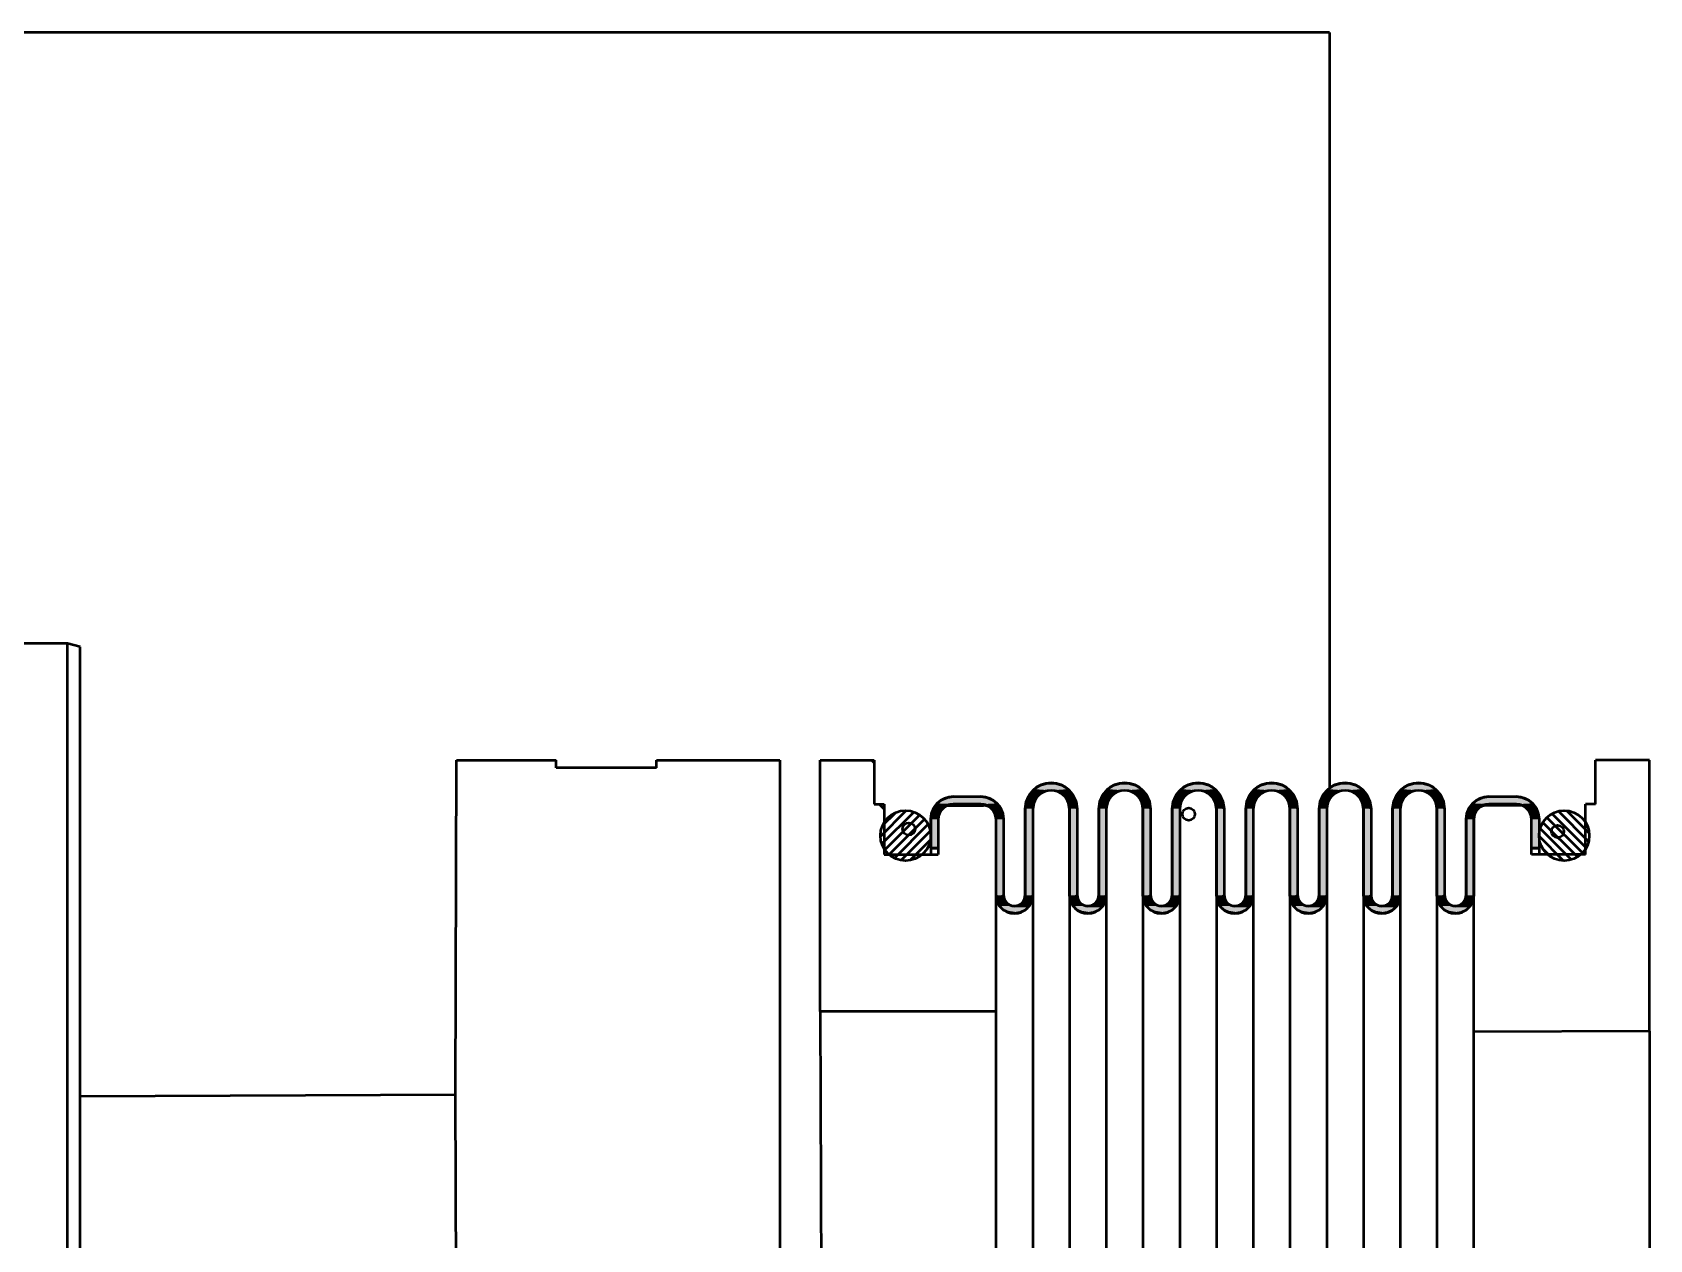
# Model space of a CAD drawing. Header units: millimetres. Extents: x 98 to 4367, y -12 to 2058.
# Drawn here: x 373.4 to 405.57, y 997.84 to 1021.85 of the extents above; entities that cross this region are included whole.
import ezdxf

# ---------------------------------------------------------------- set-up
doc = ezdxf.new("R2010")
doc.units = ezdxf.units.MM
doc.linetypes.add('AUSGEZOGEN', pattern=[0])
doc.layers.get('0').update_dxf_attribs({"lineweight": 50})
doc.layers.add('L5STAR', color=7, linetype='AUSGEZOGEN', lineweight=50)

# ---------------------------------------------------------------- blocks, each defined once
blk = doc.blocks.new('U218')
at = {"linetype": 'Continuous', "extrusion": (0, 0, -1)}
for points in [[(-116.87, 246.21), (-117.76, 246.04), (-116.48, 245.76)], [(-117.36, 246.52), (-119.57, 246.21), (-116.87, 246.21)], [(-116.87, 246.21), (-118.22, 246.11), (-117.76, 246.04)], [(-119.57, 246.21), (-118.22, 246.11), (-116.87, 246.21)], [(-117.92, 246.69), (-119.07, 246.52), (-117.36, 246.52)], [(-119.07, 246.52), (-119.57, 246.21), (-117.36, 246.52)], [(-119.07, 246.52), (-117.92, 246.69), (-118.51, 246.69)], [(-119.57, 246.21), (-118.67, 246.04), (-118.22, 246.11)], [(-119.57, 246.21), (-119.95, 245.76), (-118.67, 246.04)], [(-118.67, 246.04), (-119.95, 245.76), (-119.08, 245.83)], [(-119.08, 245.83), (-119.95, 245.76), (-119.4, 245.51)], [(-119.95, 245.76), (-120.19, 245.23), (-119.4, 245.51)], [(-119.4, 245.51), (-120.19, 245.23), (-119.61, 245.1)], [(-120.19, 245.23), (-120.28, 244.65), (-119.61, 245.1)], [(-119.61, 245.1), (-120.28, 244.65), (-119.68, 244.65)], [(-119.68, 244.65), (-120.28, 237.77), (-119.68, 237.77)], [(-120.28, 244.65), (-120.28, 237.77), (-119.68, 244.65)], [(-120.28, 237.77), (-119.75, 237.32), (-119.68, 237.77)]]:
    blk.add_solid(points, dxfattribs=at)
blk = doc.blocks.new('U219')
at = {"linetype": 'Continuous', "extrusion": (0, 0, -1)}
for points in [[(-122.71, 246.21), (-123.61, 246.04), (-122.33, 245.76)], [(-123.21, 246.52), (-125.41, 246.21), (-122.71, 246.21)], [(-122.71, 246.21), (-124.06, 246.11), (-123.61, 246.04)], [(-125.41, 246.21), (-124.06, 246.11), (-122.71, 246.21)], [(-123.77, 246.69), (-124.92, 246.52), (-123.21, 246.52)], [(-124.92, 246.52), (-125.41, 246.21), (-123.21, 246.52)], [(-124.92, 246.52), (-123.77, 246.69), (-124.36, 246.69)], [(-125.41, 246.21), (-124.51, 246.04), (-124.06, 246.11)], [(-125.41, 246.21), (-125.8, 245.76), (-124.51, 246.04)], [(-124.51, 246.04), (-125.8, 245.76), (-124.92, 245.83)], [(-124.92, 245.83), (-125.8, 245.76), (-125.24, 245.51)], [(-125.8, 245.76), (-126.04, 245.23), (-125.24, 245.51)], [(-125.24, 245.51), (-126.04, 245.23), (-125.45, 245.1)], [(-126.04, 245.23), (-126.12, 244.65), (-125.45, 245.1)], [(-125.45, 245.1), (-126.12, 244.65), (-125.52, 244.65)], [(-125.52, 244.65), (-126.12, 237.77), (-125.52, 237.77)], [(-126.12, 244.65), (-126.12, 237.77), (-125.52, 244.65)], [(-126.12, 237.77), (-125.6, 237.32), (-125.52, 237.77)]]:
    blk.add_solid(points, dxfattribs=at)
blk = doc.blocks.new('*U721')
at = {"color": 2, "linetype": 'Continuous', "extrusion": (0, 0, -1)}
for points in [[(-128.56, 246.21), (-129.46, 246.04), (-128.17, 245.76)], [(-129.05, 246.52), (-131.26, 246.21), (-128.56, 246.21)], [(-128.56, 246.21), (-129.91, 246.11), (-129.46, 246.04)], [(-131.26, 246.21), (-129.91, 246.11), (-128.56, 246.21)], [(-129.61, 246.69), (-130.76, 246.52), (-129.05, 246.52)], [(-130.76, 246.52), (-131.26, 246.21), (-129.05, 246.52)], [(-130.76, 246.52), (-129.61, 246.69), (-130.2, 246.69)], [(-131.26, 246.21), (-130.36, 246.04), (-129.91, 246.11)], [(-131.26, 246.21), (-131.64, 245.76), (-130.36, 246.04)], [(-130.36, 246.04), (-131.64, 245.76), (-130.77, 245.83)], [(-130.77, 245.83), (-131.64, 245.76), (-131.09, 245.51)], [(-131.64, 245.76), (-131.89, 245.23), (-131.09, 245.51)], [(-131.09, 245.51), (-131.89, 245.23), (-131.3, 245.1)], [(-131.89, 245.23), (-131.97, 244.65), (-131.3, 245.1)], [(-131.3, 245.1), (-131.97, 244.65), (-131.37, 244.65)], [(-131.37, 244.65), (-131.97, 237.77), (-131.37, 237.77)], [(-131.97, 244.65), (-131.97, 237.77), (-131.37, 244.65)], [(-131.97, 237.77), (-131.44, 237.32), (-131.37, 237.77)]]:
    blk.add_solid(points, dxfattribs=at)
blk = doc.blocks.new('*U722')
at = {"color": 2, "linetype": 'Continuous', "extrusion": (0, 0, -1)}
for points in [[(-134.4, 246.21), (-135.3, 246.04), (-134.02, 245.76)], [(-134.9, 246.52), (-137.1, 246.21), (-134.4, 246.21)], [(-134.4, 246.21), (-135.75, 246.11), (-135.3, 246.04)], [(-137.1, 246.21), (-135.75, 246.11), (-134.4, 246.21)], [(-135.46, 246.69), (-136.61, 246.52), (-134.9, 246.52)], [(-136.61, 246.52), (-137.1, 246.21), (-134.9, 246.52)], [(-136.61, 246.52), (-135.46, 246.69), (-136.05, 246.69)], [(-137.1, 246.21), (-136.21, 246.04), (-135.75, 246.11)], [(-137.1, 246.21), (-137.49, 245.76), (-136.21, 246.04)], [(-136.21, 246.04), (-137.49, 245.76), (-136.61, 245.83)], [(-136.61, 245.83), (-137.49, 245.76), (-136.94, 245.51)], [(-137.49, 245.76), (-137.73, 245.23), (-136.94, 245.51)], [(-136.94, 245.51), (-137.73, 245.23), (-137.14, 245.1)], [(-137.73, 245.23), (-137.82, 244.65), (-137.14, 245.1)], [(-137.14, 245.1), (-137.82, 244.65), (-137.22, 244.65)], [(-137.22, 244.65), (-137.82, 237.77), (-137.22, 237.77)], [(-137.82, 244.65), (-137.82, 237.77), (-137.22, 244.65)], [(-137.82, 237.77), (-137.29, 237.32), (-137.22, 237.77)]]:
    blk.add_solid(points, dxfattribs=at)
blk = doc.blocks.new('U222')
at = {"linetype": 'Continuous', "extrusion": (0, 0, -1)}
for points in [[(-140.25, 246.21), (-141.15, 246.04), (-139.87, 245.76)], [(-140.74, 246.52), (-142.95, 246.21), (-140.25, 246.21)], [(-140.25, 246.21), (-141.6, 246.11), (-141.15, 246.04)], [(-142.95, 246.21), (-141.6, 246.11), (-140.25, 246.21)], [(-141.31, 246.69), (-142.46, 246.52), (-140.74, 246.52)], [(-142.46, 246.52), (-142.95, 246.21), (-140.74, 246.52)], [(-142.46, 246.52), (-141.31, 246.69), (-141.89, 246.69)], [(-142.95, 246.21), (-142.05, 246.04), (-141.6, 246.11)], [(-142.95, 246.21), (-143.33, 245.76), (-142.05, 246.04)], [(-142.05, 246.04), (-143.33, 245.76), (-142.46, 245.83)], [(-142.46, 245.83), (-143.33, 245.76), (-142.78, 245.51)], [(-143.33, 245.76), (-143.58, 245.23), (-142.78, 245.51)], [(-142.78, 245.51), (-143.58, 245.23), (-142.99, 245.1)], [(-143.58, 245.23), (-143.66, 244.65), (-142.99, 245.1)], [(-142.99, 245.1), (-143.66, 244.65), (-143.06, 244.65)], [(-143.06, 244.65), (-143.66, 237.77), (-143.06, 237.77)], [(-143.66, 244.65), (-143.66, 237.77), (-143.06, 244.65)]]:
    blk.add_solid(points, dxfattribs=at)
at = {"color": 2, "linetype": 'Continuous', "extrusion": (0, 0, -1)}
blk.add_solid([(-143.66, 237.77), (-143.13, 237.32), (-143.06, 237.77)], dxfattribs=at)
blk = doc.blocks.new('*U723')
at = {"color": 2, "linetype": 'Continuous', "extrusion": (0, 0, -1)}
for points in [[(-146.1, 246.21), (-147, 246.04), (-145.71, 245.76)], [(-146.59, 246.52), (-148.8, 246.21), (-146.1, 246.21)], [(-146.1, 246.21), (-147.45, 246.11), (-147, 246.04)], [(-148.8, 246.21), (-147.45, 246.11), (-146.1, 246.21)], [(-147.15, 246.69), (-148.3, 246.52), (-146.59, 246.52)], [(-148.3, 246.52), (-148.8, 246.21), (-146.59, 246.52)], [(-148.3, 246.52), (-147.15, 246.69), (-147.74, 246.69)], [(-148.8, 246.21), (-147.9, 246.04), (-147.45, 246.11)], [(-148.8, 246.21), (-149.18, 245.76), (-147.9, 246.04)], [(-147.9, 246.04), (-149.18, 245.76), (-148.31, 245.83)], [(-148.31, 245.83), (-149.18, 245.76), (-148.63, 245.51)], [(-149.18, 245.76), (-149.42, 245.23), (-148.63, 245.51)], [(-148.63, 245.51), (-149.42, 245.23), (-148.84, 245.1)], [(-149.42, 245.23), (-149.51, 244.65), (-148.84, 245.1)], [(-148.84, 245.1), (-149.51, 244.65), (-148.91, 244.65)], [(-148.91, 244.65), (-149.51, 237.77), (-148.91, 237.77)], [(-149.51, 244.65), (-149.51, 237.77), (-148.91, 244.65)], [(-149.51, 237.77), (-148.98, 237.32), (-148.91, 237.77)]]:
    blk.add_solid(points, dxfattribs=at)
blk = doc.blocks.new('U224')
at = {"linetype": 'Continuous', "extrusion": (0, 0, -1)}
for points in [[(-116.48, 245.76), (-117.03, 245.51), (-116.24, 245.23)], [(-117.76, 246.04), (-117.36, 245.83), (-116.48, 245.76)], [(-117.36, 245.83), (-117.03, 245.51), (-116.48, 245.76)], [(-116.24, 245.23), (-116.83, 245.1), (-116.15, 244.65)], [(-116.83, 245.1), (-116.75, 244.65), (-116.15, 244.65)], [(-116.15, 244.65), (-116.75, 237.77), (-116.15, 237.77)], [(-116.75, 244.65), (-116.75, 237.77), (-116.15, 244.65)], [(-117.03, 245.51), (-116.83, 245.1), (-116.24, 245.23)], [(-115.72, 237.03), (-116.48, 236.91), (-115.44, 236.92)], [(-115.95, 237.22), (-116.48, 236.91), (-115.72, 237.03)], [(-116.1, 237.48), (-116.68, 237.32), (-115.95, 237.22)], [(-116.68, 237.32), (-116.48, 236.91), (-115.95, 237.22)], [(-116.15, 237.77), (-116.68, 237.32), (-116.1, 237.48)], [(-116.75, 237.77), (-116.68, 237.32), (-116.15, 237.77)]]:
    blk.add_solid(points, dxfattribs=at)
blk = doc.blocks.new('U225')
at = {"linetype": 'Continuous', "extrusion": (0, 0, -1)}
for points in [[(-122.33, 245.76), (-122.88, 245.51), (-122.08, 245.23)], [(-123.61, 246.04), (-123.2, 245.83), (-122.33, 245.76)], [(-123.2, 245.83), (-122.88, 245.51), (-122.33, 245.76)], [(-122.08, 245.23), (-122.67, 245.1), (-122, 244.65)], [(-122.67, 245.1), (-122.6, 244.65), (-122, 244.65)], [(-122, 244.65), (-122.6, 237.77), (-122, 237.77)], [(-122.6, 244.65), (-122.6, 237.77), (-122, 244.65)], [(-122.88, 245.51), (-122.67, 245.1), (-122.08, 245.23)], [(-121.57, 237.03), (-122.32, 236.91), (-121.29, 236.92)], [(-121.8, 237.22), (-122.32, 236.91), (-121.57, 237.03)], [(-121.95, 237.48), (-122.53, 237.32), (-121.8, 237.22)], [(-122.53, 237.32), (-122.32, 236.91), (-121.8, 237.22)], [(-122, 237.77), (-122.53, 237.32), (-121.95, 237.48)], [(-122.6, 237.77), (-122.53, 237.32), (-122, 237.77)]]:
    blk.add_solid(points, dxfattribs=at)
blk = doc.blocks.new('*U724')
at = {"color": 2, "linetype": 'Continuous', "extrusion": (0, 0, -1)}
for points in [[(-128.17, 245.76), (-128.73, 245.51), (-127.93, 245.23)], [(-129.46, 246.04), (-129.05, 245.83), (-128.17, 245.76)], [(-129.05, 245.83), (-128.73, 245.51), (-128.17, 245.76)], [(-127.93, 245.23), (-128.52, 245.1), (-127.85, 244.65)], [(-128.52, 245.1), (-128.45, 244.65), (-127.85, 244.65)], [(-127.85, 244.65), (-128.45, 237.77), (-127.85, 237.77)], [(-128.45, 244.65), (-128.45, 237.77), (-127.85, 244.65)], [(-128.73, 245.51), (-128.52, 245.1), (-127.93, 245.23)], [(-127.42, 237.03), (-128.17, 236.91), (-127.13, 236.92)], [(-127.65, 237.22), (-128.17, 236.91), (-127.42, 237.03)], [(-127.79, 237.48), (-128.38, 237.32), (-127.65, 237.22)], [(-128.38, 237.32), (-128.17, 236.91), (-127.65, 237.22)], [(-127.85, 237.77), (-128.38, 237.32), (-127.79, 237.48)], [(-128.45, 237.77), (-128.38, 237.32), (-127.85, 237.77)]]:
    blk.add_solid(points, dxfattribs=at)
blk = doc.blocks.new('*U725')
at = {"color": 2, "linetype": 'Continuous', "extrusion": (0, 0, -1)}
for points in [[(-134.02, 245.76), (-134.57, 245.51), (-133.78, 245.23)], [(-135.3, 246.04), (-134.9, 245.83), (-134.02, 245.76)], [(-134.9, 245.83), (-134.57, 245.51), (-134.02, 245.76)], [(-133.78, 245.23), (-134.36, 245.1), (-133.69, 244.65)], [(-134.36, 245.1), (-134.29, 244.65), (-133.69, 244.65)], [(-133.69, 244.65), (-134.29, 237.77), (-133.69, 237.77)], [(-134.29, 244.65), (-134.29, 237.77), (-133.69, 244.65)], [(-134.57, 245.51), (-134.36, 245.1), (-133.78, 245.23)], [(-133.26, 237.03), (-134.01, 236.91), (-132.98, 236.92)], [(-133.49, 237.22), (-134.01, 236.91), (-133.26, 237.03)], [(-133.64, 237.48), (-134.22, 237.32), (-133.49, 237.22)], [(-134.22, 237.32), (-134.01, 236.91), (-133.49, 237.22)], [(-133.69, 237.77), (-134.22, 237.32), (-133.64, 237.48)], [(-134.29, 237.77), (-134.22, 237.32), (-133.69, 237.77)]]:
    blk.add_solid(points, dxfattribs=at)
blk = doc.blocks.new('*U726')
at = {"color": 2, "linetype": 'Continuous', "extrusion": (0, 0, -1)}
for points in [[(-139.87, 245.76), (-140.42, 245.51), (-139.62, 245.23)], [(-141.15, 246.04), (-140.74, 245.83), (-139.87, 245.76)], [(-140.74, 245.83), (-140.42, 245.51), (-139.87, 245.76)], [(-139.62, 245.23), (-140.21, 245.1), (-139.54, 244.65)], [(-140.21, 245.1), (-140.14, 244.65), (-139.54, 244.65)], [(-139.54, 244.65), (-140.14, 237.77), (-139.54, 237.77)], [(-140.14, 244.65), (-140.14, 237.77), (-139.54, 244.65)], [(-140.42, 245.51), (-140.21, 245.1), (-139.62, 245.23)], [(-139.11, 237.03), (-139.86, 236.91), (-138.83, 236.92)], [(-139.34, 237.22), (-139.86, 236.91), (-139.11, 237.03)], [(-139.49, 237.48), (-140.07, 237.32), (-139.34, 237.22)], [(-140.07, 237.32), (-139.86, 236.91), (-139.34, 237.22)], [(-139.54, 237.77), (-140.07, 237.32), (-139.49, 237.48)], [(-140.14, 237.77), (-140.07, 237.32), (-139.54, 237.77)]]:
    blk.add_solid(points, dxfattribs=at)
blk = doc.blocks.new('*U727')
at = {"color": 2, "linetype": 'Continuous', "extrusion": (0, 0, -1)}
for points in [[(-145.71, 245.76), (-146.26, 245.51), (-145.47, 245.23)], [(-147, 246.04), (-146.59, 245.83), (-145.71, 245.76)], [(-146.59, 245.83), (-146.26, 245.51), (-145.71, 245.76)], [(-145.47, 245.23), (-146.06, 245.1), (-145.39, 244.65)], [(-146.06, 245.1), (-145.99, 244.65), (-145.39, 244.65)], [(-145.39, 244.65), (-145.99, 237.77), (-145.39, 237.77)], [(-145.99, 244.65), (-145.99, 237.77), (-145.39, 244.65)], [(-146.26, 245.51), (-146.06, 245.1), (-145.47, 245.23)], [(-144.95, 237.03), (-145.71, 236.91), (-144.67, 236.92)], [(-145.18, 237.22), (-145.71, 236.91), (-144.95, 237.03)], [(-145.33, 237.48), (-145.91, 237.32), (-145.18, 237.22)], [(-145.91, 237.32), (-145.71, 236.91), (-145.18, 237.22)], [(-145.39, 237.77), (-145.91, 237.32), (-145.33, 237.48)], [(-145.99, 237.77), (-145.91, 237.32), (-145.39, 237.77)]]:
    blk.add_solid(points, dxfattribs=at)
blk = doc.blocks.new('U230')
at = {"linetype": 'Continuous', "extrusion": (0, 0, -1)}
for points in [[(-109.16, 245.08), (-110.06, 244.95), (-108.87, 244.71)], [(-109.53, 245.37), (-113.9, 245.08), (-109.16, 245.08)], [(-109.16, 245.08), (-110.43, 245.01), (-110.06, 244.95)], [(-113.9, 245.08), (-110.43, 245.01), (-109.16, 245.08)], [(-109.97, 245.55), (-113.53, 245.37), (-109.53, 245.37)], [(-113.53, 245.37), (-113.9, 245.08), (-109.53, 245.37)], [(-110.43, 245.61), (-113.1, 245.55), (-109.97, 245.55)], [(-113.1, 245.55), (-113.53, 245.37), (-109.97, 245.55)], [(-113.1, 245.55), (-110.43, 245.61), (-112.63, 245.61)], [(-113.9, 245.08), (-112.63, 245.01), (-110.43, 245.01)], [(-113.9, 245.08), (-113, 244.95), (-112.63, 245.01)], [(-113.9, 245.08), (-114.19, 244.71), (-113, 244.95)], [(-113, 244.95), (-114.19, 244.71), (-113.34, 244.78)], [(-113.34, 244.78), (-114.19, 244.71), (-113.6, 244.52)], [(-114.19, 244.71), (-114.37, 244.28), (-113.6, 244.52)], [(-113.6, 244.52), (-114.37, 244.28), (-113.77, 244.18)], [(-114.37, 244.28), (-114.43, 243.81), (-113.77, 244.18)], [(-113.77, 244.18), (-114.43, 243.81), (-113.83, 243.81)], [(-113.83, 243.81), (-114.43, 237.77), (-113.83, 237.77)], [(-114.43, 243.81), (-114.43, 237.77), (-113.83, 243.81)], [(-114.43, 237.77), (-113.9, 237.32), (-113.83, 237.77)]]:
    blk.add_solid(points, dxfattribs=at)
blk = doc.blocks.new('*U728')
at = {"color": 2, "linetype": 'Continuous', "extrusion": (0, 0, -1)}
for points in [[(-151.76, 245.08), (-152.66, 244.95), (-151.47, 244.71)], [(-152.13, 245.37), (-156.5, 245.08), (-151.76, 245.08)], [(-151.76, 245.08), (-153.03, 245.01), (-152.66, 244.95)], [(-156.5, 245.08), (-153.03, 245.01), (-151.76, 245.08)], [(-152.57, 245.55), (-156.13, 245.37), (-152.13, 245.37)], [(-156.13, 245.37), (-156.5, 245.08), (-152.13, 245.37)], [(-153.03, 245.61), (-155.7, 245.55), (-152.57, 245.55)], [(-155.7, 245.55), (-156.13, 245.37), (-152.57, 245.55)], [(-155.7, 245.55), (-153.03, 245.61), (-155.23, 245.61)], [(-156.5, 245.08), (-155.23, 245.01), (-153.03, 245.01)], [(-156.5, 245.08), (-155.6, 244.95), (-155.23, 245.01)], [(-156.5, 245.08), (-156.79, 244.71), (-155.6, 244.95)], [(-155.6, 244.95), (-156.79, 244.71), (-155.94, 244.78)], [(-155.94, 244.78), (-156.79, 244.71), (-156.2, 244.52)], [(-156.79, 244.71), (-156.97, 244.28), (-156.2, 244.52)], [(-156.2, 244.52), (-156.97, 244.28), (-156.37, 244.18)], [(-156.97, 244.28), (-157.03, 243.81), (-156.37, 244.18)], [(-156.37, 244.18), (-157.03, 243.81), (-156.43, 243.81)], [(-156.43, 243.81), (-157.03, 241.51), (-156.43, 241.51)], [(-157.03, 243.81), (-157.03, 241.51), (-156.43, 243.81)]]:
    blk.add_solid(points, dxfattribs=at)
blk = doc.blocks.new('U232')
at = {"linetype": 'Continuous', "extrusion": (0, 0, -1)}
for points in [[(-108.87, 244.71), (-109.46, 244.52), (-108.69, 244.28)], [(-109.46, 244.52), (-109.29, 244.18), (-108.69, 244.28)], [(-110.06, 244.95), (-109.73, 244.78), (-108.87, 244.71)], [(-109.73, 244.78), (-109.46, 244.52), (-108.87, 244.71)], [(-108.69, 244.28), (-109.29, 244.18), (-108.63, 243.81)], [(-109.29, 244.18), (-109.23, 243.81), (-108.63, 243.81)], [(-108.63, 243.81), (-109.23, 241.51), (-108.63, 241.51)], [(-109.23, 243.81), (-109.23, 241.51), (-108.63, 243.81)]]:
    blk.add_solid(points, dxfattribs=at)
blk = doc.blocks.new('*U729')
at = {"color": 2, "linetype": 'Continuous', "extrusion": (0, 0, -1)}
for points in [[(-151.47, 244.71), (-152.06, 244.52), (-151.29, 244.28)], [(-152.06, 244.52), (-151.89, 244.18), (-151.29, 244.28)], [(-152.66, 244.95), (-152.33, 244.78), (-151.47, 244.71)], [(-152.33, 244.78), (-152.06, 244.52), (-151.47, 244.71)], [(-151.29, 244.28), (-151.89, 244.18), (-151.23, 243.81)], [(-151.89, 244.18), (-151.83, 243.81), (-151.23, 243.81)], [(-151.23, 243.81), (-151.83, 237.77), (-151.23, 237.77)], [(-151.83, 243.81), (-151.83, 237.77), (-151.23, 243.81)], [(-150.8, 237.03), (-151.55, 236.91), (-150.52, 236.92)], [(-151.03, 237.22), (-151.55, 236.91), (-150.8, 237.03)], [(-151.18, 237.48), (-151.76, 237.32), (-151.03, 237.22)], [(-151.76, 237.32), (-151.55, 236.91), (-151.03, 237.22)], [(-151.23, 237.77), (-151.76, 237.32), (-151.18, 237.48)], [(-151.83, 237.77), (-151.76, 237.32), (-151.23, 237.77)]]:
    blk.add_solid(points, dxfattribs=at)
blk = doc.blocks.new('U234')
at = {"linetype": 'Continuous', "extrusion": (0, 0, -1)}
for points in [[(-114.43, 237.77), (-114.48, 237.48), (-113.9, 237.32)], [(-114.48, 237.48), (-114.63, 237.22), (-113.9, 237.32)], [(-113.9, 237.32), (-114.63, 237.22), (-114.11, 236.91)]]:
    blk.add_solid(points, dxfattribs=at)
blk = doc.blocks.new('U235')
at = {"linetype": 'Continuous', "extrusion": (0, 0, -1)}
for points in [[(-120.28, 237.77), (-120.33, 237.48), (-119.75, 237.32)], [(-120.33, 237.48), (-120.48, 237.22), (-119.75, 237.32)], [(-119.75, 237.32), (-120.48, 237.22), (-119.96, 236.91)]]:
    blk.add_solid(points, dxfattribs=at)
blk = doc.blocks.new('*U730')
at = {"color": 2, "linetype": 'Continuous', "extrusion": (0, 0, -1)}
for points in [[(-126.12, 237.77), (-126.18, 237.48), (-125.6, 237.32)], [(-126.18, 237.48), (-126.33, 237.22), (-125.6, 237.32)], [(-125.6, 237.32), (-126.33, 237.22), (-125.8, 236.91)]]:
    blk.add_solid(points, dxfattribs=at)
blk = doc.blocks.new('*U731')
at = {"color": 2, "linetype": 'Continuous', "extrusion": (0, 0, -1)}
for points in [[(-131.97, 237.77), (-132.02, 237.48), (-131.44, 237.32)], [(-132.02, 237.48), (-132.17, 237.22), (-131.44, 237.32)], [(-131.44, 237.32), (-132.17, 237.22), (-131.65, 236.91)]]:
    blk.add_solid(points, dxfattribs=at)
blk = doc.blocks.new('*U732')
at = {"color": 2, "linetype": 'Continuous', "extrusion": (0, 0, -1)}
for points in [[(-137.82, 237.77), (-137.87, 237.48), (-137.29, 237.32)], [(-137.87, 237.48), (-138.02, 237.22), (-137.29, 237.32)], [(-137.29, 237.32), (-138.02, 237.22), (-137.5, 236.91)]]:
    blk.add_solid(points, dxfattribs=at)
blk = doc.blocks.new('*U733')
at = {"color": 2, "linetype": 'Continuous', "extrusion": (0, 0, -1)}
for points in [[(-143.66, 237.77), (-143.71, 237.48), (-143.13, 237.32)], [(-143.71, 237.48), (-143.86, 237.22), (-143.13, 237.32)], [(-143.13, 237.32), (-143.86, 237.22), (-143.34, 236.91)]]:
    blk.add_solid(points, dxfattribs=at)
blk = doc.blocks.new('*U734')
at = {"color": 2, "linetype": 'Continuous', "extrusion": (0, 0, -1)}
for points in [[(-149.51, 237.77), (-149.56, 237.48), (-148.98, 237.32)], [(-149.56, 237.48), (-149.71, 237.22), (-148.98, 237.32)], [(-148.98, 237.32), (-149.71, 237.22), (-149.19, 236.91)]]:
    blk.add_solid(points, dxfattribs=at)
blk = doc.blocks.new('U241')
at = {"linetype": 'Continuous', "extrusion": (0, 0, -1)}
for points in [[(-114.63, 237.22), (-114.86, 237.03), (-114.11, 236.91)], [(-114.86, 237.03), (-115.14, 236.92), (-114.11, 236.91)], [(-115.44, 236.92), (-116.48, 236.91), (-114.11, 236.91)], [(-114.11, 236.91), (-115.14, 236.92), (-115.44, 236.92)], [(-114.11, 236.91), (-116.15, 236.59), (-114.43, 236.59)], [(-116.48, 236.91), (-116.15, 236.59), (-114.11, 236.91)], [(-114.43, 236.59), (-115.74, 236.38), (-114.84, 236.38)], [(-116.15, 236.59), (-115.74, 236.38), (-114.43, 236.59)], [(-115.74, 236.38), (-115.29, 236.31), (-114.84, 236.38)]]:
    blk.add_solid(points, dxfattribs=at)
blk = doc.blocks.new('U242')
at = {"linetype": 'Continuous', "extrusion": (0, 0, -1)}
for points in [[(-120.48, 237.22), (-120.71, 237.03), (-119.96, 236.91)], [(-120.71, 237.03), (-120.99, 236.92), (-119.96, 236.91)], [(-121.29, 236.92), (-122.32, 236.91), (-119.96, 236.91)], [(-119.96, 236.91), (-120.99, 236.92), (-121.29, 236.92)], [(-119.96, 236.91), (-122, 236.59), (-120.28, 236.59)], [(-122.32, 236.91), (-122, 236.59), (-119.96, 236.91)], [(-120.28, 236.59), (-121.59, 236.38), (-120.69, 236.38)], [(-122, 236.59), (-121.59, 236.38), (-120.28, 236.59)], [(-121.59, 236.38), (-121.14, 236.31), (-120.69, 236.38)]]:
    blk.add_solid(points, dxfattribs=at)
blk = doc.blocks.new('*U735')
at = {"color": 2, "linetype": 'Continuous', "extrusion": (0, 0, -1)}
for points in [[(-126.33, 237.22), (-126.55, 237.03), (-125.8, 236.91)], [(-126.55, 237.03), (-126.84, 236.92), (-125.8, 236.91)], [(-127.13, 236.92), (-128.17, 236.91), (-125.8, 236.91)], [(-125.8, 236.91), (-126.84, 236.92), (-127.13, 236.92)], [(-125.8, 236.91), (-127.84, 236.59), (-126.13, 236.59)], [(-128.17, 236.91), (-127.84, 236.59), (-125.8, 236.91)], [(-126.13, 236.59), (-127.44, 236.38), (-126.53, 236.38)], [(-127.84, 236.59), (-127.44, 236.38), (-126.13, 236.59)], [(-127.44, 236.38), (-126.99, 236.31), (-126.53, 236.38)]]:
    blk.add_solid(points, dxfattribs=at)
blk = doc.blocks.new('*U736')
at = {"color": 2, "linetype": 'Continuous', "extrusion": (0, 0, -1)}
for points in [[(-132.17, 237.22), (-132.4, 237.03), (-131.65, 236.91)], [(-132.4, 237.03), (-132.68, 236.92), (-131.65, 236.91)], [(-132.98, 236.92), (-134.01, 236.91), (-131.65, 236.91)], [(-131.65, 236.91), (-132.68, 236.92), (-132.98, 236.92)], [(-131.65, 236.91), (-133.69, 236.59), (-131.97, 236.59)], [(-134.01, 236.91), (-133.69, 236.59), (-131.65, 236.91)], [(-131.97, 236.59), (-133.28, 236.38), (-132.38, 236.38)], [(-133.69, 236.59), (-133.28, 236.38), (-131.97, 236.59)], [(-133.28, 236.38), (-132.83, 236.31), (-132.38, 236.38)]]:
    blk.add_solid(points, dxfattribs=at)
blk = doc.blocks.new('*U737')
at = {"color": 2, "linetype": 'Continuous', "extrusion": (0, 0, -1)}
for points in [[(-138.02, 237.22), (-138.25, 237.03), (-137.5, 236.91)], [(-138.25, 237.03), (-138.53, 236.92), (-137.5, 236.91)], [(-138.83, 236.92), (-139.86, 236.91), (-137.5, 236.91)], [(-137.5, 236.91), (-138.53, 236.92), (-138.83, 236.92)], [(-137.5, 236.91), (-139.54, 236.59), (-137.82, 236.59)], [(-139.86, 236.91), (-139.54, 236.59), (-137.5, 236.91)], [(-137.82, 236.59), (-139.13, 236.38), (-138.23, 236.38)], [(-139.54, 236.59), (-139.13, 236.38), (-137.82, 236.59)], [(-139.13, 236.38), (-138.68, 236.31), (-138.23, 236.38)]]:
    blk.add_solid(points, dxfattribs=at)
blk = doc.blocks.new('*U738')
at = {"color": 2, "linetype": 'Continuous', "extrusion": (0, 0, -1)}
for points in [[(-143.86, 237.22), (-144.09, 237.03), (-143.34, 236.91)], [(-144.09, 237.03), (-144.37, 236.92), (-143.34, 236.91)], [(-144.67, 236.92), (-145.71, 236.91), (-143.34, 236.91)], [(-143.34, 236.91), (-144.37, 236.92), (-144.67, 236.92)], [(-143.34, 236.91), (-145.38, 236.59), (-143.66, 236.59)], [(-145.71, 236.91), (-145.38, 236.59), (-143.34, 236.91)], [(-143.66, 236.59), (-144.98, 236.38), (-144.07, 236.38)], [(-145.38, 236.59), (-144.98, 236.38), (-143.66, 236.59)], [(-144.98, 236.38), (-144.52, 236.31), (-144.07, 236.38)]]:
    blk.add_solid(points, dxfattribs=at)
blk = doc.blocks.new('*U739')
at = {"color": 2, "linetype": 'Continuous', "extrusion": (0, 0, -1)}
for points in [[(-149.71, 237.22), (-149.94, 237.03), (-149.19, 236.91)], [(-149.94, 237.03), (-150.22, 236.92), (-149.19, 236.91)], [(-150.52, 236.92), (-151.55, 236.91), (-149.19, 236.91)], [(-149.19, 236.91), (-150.22, 236.92), (-150.52, 236.92)], [(-149.19, 236.91), (-151.23, 236.59), (-149.51, 236.59)], [(-151.55, 236.91), (-151.23, 236.59), (-149.19, 236.91)], [(-149.51, 236.59), (-150.82, 236.38), (-149.92, 236.38)], [(-151.23, 236.59), (-150.82, 236.38), (-149.51, 236.59)], [(-150.82, 236.38), (-150.37, 236.31), (-149.92, 236.38)]]:
    blk.add_solid(points, dxfattribs=at)

msp = doc.modelspace()

# ---------------------------------------------------------------- linework, layer by layer
for p, q in [((399.201, 1021.85), (334.201, 1021.85)), ((399.201, 1021.85), (399.201, 1006.817)), ((388.269, 1007.375), (388.269, 993.724)), ((389.069, 1002.375), (389.112, 992.375)), ((405.569, 1001.989), (402.069, 1001.974)), ((403.413, 1001.974), (403.413, 1001.974)), ((405.569, 1001.989), (405.569, 992.989))]:
    msp.add_line(p, q)
at = {"color": 7, "linetype": 'Continuous'}
for p, q in [((374.102, 1009.696), (372.702, 1009.696)), ((374.102, 984.696), (374.102, 1009.696)), ((374.352, 1009.629), (374.102, 1009.696)), ((374.352, 984.763), (374.352, 1009.629)), ((374.352, 1000.696), (381.819, 1000.724))]:
    msp.add_line(p, q, dxfattribs=at)
at = {"linetype": 'Continuous'}
for p, q in [((381.819, 1000.724), (381.84, 1007.375)), ((381.84, 1007.375), (383.819, 1007.375)), ((383.819, 1007.225), (383.819, 1007.375)), ((385.819, 1007.225), (383.819, 1007.225)), ((385.819, 1007.225), (385.819, 1007.375)), ((385.819, 1007.375), (388.269, 1007.375)), ((389.069, 1002.375), (389.069, 1007.375)), ((389.069, 1007.375), (390.144, 1007.375)), ((390.144, 1007.324), (390.093, 1007.375)), ((390.144, 1007.375), (390.144, 1006.5)), ((404.494, 1006.5), (404.494, 1007.375)), ((405.569, 1007.375), (404.494, 1007.375)), ((405.569, 1001.989), (405.569, 1007.375)), ((391.603, 1006.634), (391.719, 1006.65)), ((391.719, 1006.65), (392.269, 1006.65)), ((393.552, 1006.757), (393.45, 1006.705)), ((395.014, 1006.757), (394.912, 1006.705)), ((396.475, 1006.757), (396.373, 1006.705)), ((397.937, 1006.757), (397.835, 1006.705)), ((399.398, 1006.757), (399.297, 1006.705)), ((400.86, 1006.757), (400.758, 1006.705)), ((402.253, 1006.634), (402.369, 1006.65)), ((402.369, 1006.65), (402.919, 1006.65)), ((390.144, 1006.5), (390.344, 1006.5)), ((390.344, 1006.398), (390.242, 1006.5)), ((390.271, 1005.859), (390.784, 1006.373)), ((390.3, 1005.711), (390.932, 1006.344)), ((390.319, 1006.084), (390.56, 1006.324)), ((390.344, 1006.5), (390.344, 1005.5)), ((390.359, 1005.594), (391.05, 1006.284)), ((390.443, 1005.5), (391.143, 1006.201)), ((391.269, 1006.2), (391.269, 1005.5)), ((391.419, 1006.325), (391.569, 1006.475)), ((391.419, 1006.325), (391.419, 1005.5)), ((391.626, 1006.485), (391.543, 1006.442)), ((391.569, 1006.475), (392.319, 1006.475)), ((391.719, 1006.5), (391.719, 1006.475)), ((391.719, 1006.5), (392.269, 1006.5)), ((392.269, 1006.5), (392.269, 1006.475)), ((392.569, 988.525), (392.569, 1006.225)), ((392.719, 1006.2), (392.719, 1004.69)), ((393.15, 1006.409), (393.15, 1004.69)), ((393.3, 1006.409), (393.3, 988.34)), ((394.031, 1006.409), (394.031, 988.34)), ((394.181, 1006.409), (394.181, 1004.69)), ((394.611, 1006.409), (394.611, 1004.69)), ((394.761, 1006.409), (394.761, 988.34)), ((395.492, 1006.409), (395.492, 988.34)), ((395.642, 1006.409), (395.642, 1004.69)), ((396.073, 1006.409), (396.073, 1004.69)), ((396.223, 1006.409), (396.223, 988.34)), ((396.954, 1006.409), (396.954, 988.34)), ((397.104, 1006.409), (397.104, 1004.69)), ((397.534, 1006.409), (397.534, 1004.69)), ((397.684, 1006.409), (397.684, 988.34)), ((398.415, 1006.409), (398.415, 988.34)), ((398.565, 1006.409), (398.565, 1004.69)), ((398.996, 1006.409), (398.996, 1004.69)), ((399.146, 1006.409), (399.146, 988.34)), ((399.877, 1006.409), (399.877, 988.34)), ((400.027, 1006.409), (400.027, 1004.69)), ((400.457, 1006.409), (400.457, 1004.69)), ((400.607, 1006.409), (400.607, 988.34)), ((401.338, 1006.409), (401.338, 988.34)), ((401.488, 1006.409), (401.488, 1004.69)), ((401.919, 1006.2), (401.919, 1004.69)), ((402.069, 988.525), (402.069, 1006.225)), ((402.276, 1006.485), (402.193, 1006.442)), ((403.069, 1006.475), (402.319, 1006.475)), ((402.369, 1006.5), (402.369, 1006.475)), ((402.369, 1006.5), (402.919, 1006.5)), ((402.919, 1006.5), (402.919, 1006.475)), ((403.219, 1006.325), (403.069, 1006.475)), ((403.219, 1005.5), (403.219, 1006.325)), ((403.369, 1006.2), (403.369, 1005.5)), ((404.231, 1005.531), (403.526, 1006.236)), ((404.306, 1005.633), (403.628, 1006.311)), ((404.354, 1005.761), (403.756, 1006.36)), ((404.362, 1005.931), (403.925, 1006.367)), ((404.294, 1005.5), (404.294, 1006.5)), ((404.494, 1006.5), (404.294, 1006.5)), ((390.548, 1005.429), (391.214, 1006.095)), ((390.682, 1005.386), (391.258, 1005.962)), ((404.011, 1005.397), (403.391, 1006.017)), ((404.133, 1005.452), (403.447, 1006.139)), ((390.859, 1005.386), (391.257, 1005.785)), ((391.269, 1005.625), (391.419, 1005.625)), ((403.219, 1005.625), (403.369, 1005.625)), ((403.855, 1005.376), (403.371, 1005.861)), ((403.595, 1005.46), (403.455, 1005.6)), ((390.344, 1005.5), (391.419, 1005.5)), ((404.294, 1005.5), (403.219, 1005.5)), ((392.719, 1004.69), (392.732, 1004.616)), ((394.181, 1004.69), (394.194, 1004.616)), ((395.642, 1004.69), (395.655, 1004.616)), ((397.104, 1004.69), (397.117, 1004.616)), ((398.565, 1004.69), (398.578, 1004.616)), ((400.027, 1004.69), (400.04, 1004.616)), ((401.488, 1004.69), (401.501, 1004.616)), ((392.569, 1002.375), (389.069, 1002.375))]:
    msp.add_line(p, q, dxfattribs=at)
at = {"color": 0, "linetype": 'Continuous'}
for points in [[(393.451, 1006.878), (393.592, 1006.919), (393.739, 1006.919), (393.879, 1006.878), (394.003, 1006.799), (394.099, 1006.688), (394.16, 1006.554), (394.181, 1006.409), (394.181, 1004.69), (394.048, 1004.577), (394.031, 1004.69), (394.031, 1006.409), (394.013, 1006.522), (393.961, 1006.624), (393.88, 1006.705), (393.778, 1006.757), (393.665, 1006.775), (393.552, 1006.757), (393.232, 1006.688), (393.328, 1006.799), (393.451, 1006.878)], [(394.031, 1006.409), (394.013, 1006.522), (393.961, 1006.624), (393.88, 1006.705), (393.778, 1006.757), (393.665, 1006.775), (393.552, 1006.757), (393.232, 1006.688), (393.328, 1006.799), (393.451, 1006.878)], [(393.451, 1006.878), (393.592, 1006.919), (393.739, 1006.919), (393.879, 1006.878), (394.003, 1006.799), (394.099, 1006.688), (394.16, 1006.554), (394.181, 1006.409)], [(395.492, 1006.409), (395.474, 1006.522), (395.422, 1006.624), (395.341, 1006.705), (395.24, 1006.757), (395.127, 1006.775), (395.014, 1006.757), (394.693, 1006.688), (394.789, 1006.799), (394.913, 1006.878)], [(394.913, 1006.878), (395.053, 1006.919), (395.2, 1006.919), (395.341, 1006.878), (395.464, 1006.799), (395.56, 1006.688), (395.621, 1006.554), (395.642, 1006.409)], [(391.603, 1006.634), (391.719, 1006.65), (392.269, 1006.65), (392.385, 1006.634), (392.494, 1006.589), (392.587, 1006.518), (392.659, 1006.425), (392.704, 1006.316), (392.719, 1006.2), (392.719, 1004.69), (392.587, 1004.577), (392.569, 1004.69), (392.569, 1006.2), (392.554, 1006.292), (392.512, 1006.376), (392.445, 1006.442), (392.362, 1006.485), (392.269, 1006.5), (391.719, 1006.5), (391.626, 1006.485), (391.329, 1006.425), (391.401, 1006.518), (391.494, 1006.589), (391.603, 1006.634)], [(391.719, 1006.5), (391.626, 1006.485), (391.329, 1006.425), (391.401, 1006.518), (391.494, 1006.589), (391.603, 1006.634)], [(392.269, 1006.65), (392.385, 1006.634), (392.494, 1006.589), (392.587, 1006.518), (392.659, 1006.425), (392.704, 1006.316), (392.719, 1006.2)], [(393.45, 1006.705), (393.37, 1006.624), (393.318, 1006.522), (393.3, 1006.409), (393.3, 1004.69), (393.282, 1004.577), (393.23, 1004.475), (392.972, 1004.478), (393.042, 1004.503), (393.099, 1004.552), (393.137, 1004.616), (393.15, 1004.69), (393.15, 1006.409), (393.171, 1006.554), (393.232, 1006.688), (393.552, 1006.757), (393.45, 1006.705)], [(393.15, 1006.409), (393.171, 1006.554), (393.232, 1006.688)], [(393.45, 1006.705), (393.37, 1006.624), (393.318, 1006.522), (393.3, 1006.409)], [(394.912, 1006.705), (394.831, 1006.624), (394.779, 1006.522), (394.761, 1006.409), (394.761, 1004.69), (394.743, 1004.577), (394.692, 1004.475), (394.433, 1004.478), (394.504, 1004.503), (394.561, 1004.552), (394.598, 1004.616), (394.611, 1004.69), (394.611, 1006.409), (394.632, 1006.554), (394.693, 1006.688), (395.014, 1006.757), (394.912, 1006.705)], [(394.611, 1006.409), (394.632, 1006.554), (394.693, 1006.688)], [(394.912, 1006.705), (394.831, 1006.624), (394.779, 1006.522), (394.761, 1006.409)], [(391.543, 1006.442), (391.476, 1006.376), (391.434, 1006.292), (391.419, 1006.2), (391.419, 1005.625), (391.269, 1005.625), (391.269, 1006.2), (391.284, 1006.316), (391.329, 1006.425), (391.626, 1006.485), (391.543, 1006.442)], [(391.269, 1006.2), (391.284, 1006.316), (391.329, 1006.425)], [(391.543, 1006.442), (391.476, 1006.376), (391.434, 1006.292), (391.419, 1006.2)], [(392.569, 1006.2), (392.554, 1006.292), (392.512, 1006.376), (392.445, 1006.442), (392.362, 1006.485), (392.269, 1006.5)], [(401.919, 1006.2), (401.934, 1006.316), (401.979, 1006.425)], [(392.719, 1004.69), (392.587, 1004.577), (392.569, 1004.69)], [(392.732, 1004.616), (392.769, 1004.552), (392.639, 1004.475), (392.587, 1004.577), (392.719, 1004.69), (392.732, 1004.616)], [(392.732, 1004.616), (392.769, 1004.552), (392.639, 1004.475), (392.587, 1004.577)], [(393.3, 1004.69), (393.282, 1004.577), (393.23, 1004.475), (392.972, 1004.478), (393.042, 1004.503), (393.099, 1004.552), (393.137, 1004.616), (393.15, 1004.69)], [(394.181, 1004.69), (394.048, 1004.577), (394.031, 1004.69)], [(394.194, 1004.616), (394.231, 1004.552), (394.1, 1004.475), (394.048, 1004.577), (394.181, 1004.69), (394.194, 1004.616)], [(394.194, 1004.616), (394.231, 1004.552), (394.1, 1004.475), (394.048, 1004.577)], [(394.761, 1004.69), (394.743, 1004.577), (394.692, 1004.475), (394.433, 1004.478), (394.504, 1004.503), (394.561, 1004.552), (394.598, 1004.616), (394.611, 1004.69)], [(392.972, 1004.478), (393.23, 1004.475), (393.149, 1004.394), (393.047, 1004.343), (392.934, 1004.325), (392.821, 1004.343), (392.72, 1004.394), (392.639, 1004.475), (392.769, 1004.552), (392.827, 1004.503), (392.897, 1004.478), (392.972, 1004.478)], [(393.23, 1004.475), (393.149, 1004.394), (393.047, 1004.343), (392.934, 1004.325), (392.821, 1004.343), (392.72, 1004.394), (392.639, 1004.475)], [(392.769, 1004.552), (392.827, 1004.503), (392.897, 1004.478), (392.972, 1004.478)], [(394.433, 1004.478), (394.692, 1004.475), (394.611, 1004.394), (394.509, 1004.343), (394.396, 1004.325), (394.283, 1004.343), (394.181, 1004.394), (394.1, 1004.475), (394.231, 1004.552), (394.288, 1004.503), (394.359, 1004.478), (394.433, 1004.478)], [(394.692, 1004.475), (394.611, 1004.394), (394.509, 1004.343), (394.396, 1004.325), (394.283, 1004.343), (394.181, 1004.394), (394.1, 1004.475)], [(394.231, 1004.552), (394.288, 1004.503), (394.359, 1004.478), (394.433, 1004.478)]]:
    msp.add_lwpolyline(points, dxfattribs=at)
at = {"linetype": 'Continuous'}
for points in [[(394.913, 1006.878), (395.053, 1006.919), (395.2, 1006.919), (395.341, 1006.878), (395.464, 1006.799), (395.56, 1006.688), (395.621, 1006.554), (395.642, 1006.409), (395.642, 1004.69), (395.51, 1004.577), (395.492, 1004.69), (395.492, 1006.409), (395.474, 1006.522), (395.422, 1006.624), (395.341, 1006.705), (395.24, 1006.757), (395.127, 1006.775), (395.014, 1006.757), (394.693, 1006.688), (394.789, 1006.799), (394.913, 1006.878)], [(396.374, 1006.878), (396.515, 1006.919), (396.662, 1006.919), (396.802, 1006.878), (396.926, 1006.799), (397.022, 1006.688), (397.083, 1006.554), (397.104, 1006.409), (397.104, 1004.69), (396.972, 1004.577), (396.954, 1004.69), (396.954, 1006.409), (396.936, 1006.522), (396.884, 1006.624), (396.803, 1006.705), (396.701, 1006.757), (396.588, 1006.775), (396.475, 1006.757), (396.155, 1006.688), (396.251, 1006.799), (396.374, 1006.878)], [(396.954, 1006.409), (396.936, 1006.522), (396.884, 1006.624), (396.803, 1006.705), (396.701, 1006.757), (396.588, 1006.775), (396.475, 1006.757), (396.155, 1006.688), (396.251, 1006.799), (396.374, 1006.878)], [(396.374, 1006.878), (396.515, 1006.919), (396.662, 1006.919), (396.802, 1006.878), (396.926, 1006.799), (397.022, 1006.688), (397.083, 1006.554), (397.104, 1006.409)], [(397.836, 1006.878), (397.976, 1006.919), (398.123, 1006.919), (398.264, 1006.878), (398.387, 1006.799), (398.483, 1006.688), (398.544, 1006.554), (398.565, 1006.409), (398.565, 1004.69), (398.433, 1004.577), (398.415, 1004.69), (398.415, 1006.409), (398.397, 1006.522), (398.345, 1006.624), (398.265, 1006.705), (398.163, 1006.757), (398.05, 1006.775), (397.937, 1006.757), (397.616, 1006.688), (397.712, 1006.799), (397.836, 1006.878)], [(398.415, 1006.409), (398.397, 1006.522), (398.345, 1006.624), (398.265, 1006.705), (398.163, 1006.757), (398.05, 1006.775), (397.937, 1006.757), (397.616, 1006.688), (397.712, 1006.799), (397.836, 1006.878)], [(397.836, 1006.878), (397.976, 1006.919), (398.123, 1006.919), (398.264, 1006.878), (398.387, 1006.799), (398.483, 1006.688), (398.544, 1006.554), (398.565, 1006.409)], [(399.297, 1006.878), (399.438, 1006.919), (399.585, 1006.919), (399.725, 1006.878), (399.849, 1006.799), (399.945, 1006.688), (400.006, 1006.554), (400.027, 1006.409), (400.027, 1004.69), (399.895, 1004.577), (399.877, 1004.69), (399.877, 1006.409), (399.859, 1006.522), (399.807, 1006.624), (399.726, 1006.705), (399.624, 1006.757), (399.511, 1006.775), (399.398, 1006.757), (399.078, 1006.688), (399.174, 1006.799), (399.297, 1006.878)], [(399.877, 1006.409), (399.859, 1006.522), (399.807, 1006.624), (399.726, 1006.705), (399.624, 1006.757), (399.511, 1006.775), (399.398, 1006.757), (399.078, 1006.688), (399.174, 1006.799), (399.297, 1006.878)], [(399.297, 1006.878), (399.438, 1006.919), (399.585, 1006.919), (399.725, 1006.878), (399.849, 1006.799), (399.945, 1006.688), (400.006, 1006.554), (400.027, 1006.409)], [(400.759, 1006.878), (400.9, 1006.919), (401.046, 1006.919), (401.187, 1006.878), (401.31, 1006.799), (401.406, 1006.688), (401.467, 1006.554), (401.488, 1006.409), (401.488, 1004.69), (401.356, 1004.577), (401.338, 1004.69), (401.338, 1006.409), (401.32, 1006.522), (401.268, 1006.624), (401.188, 1006.705), (401.086, 1006.757), (400.973, 1006.775), (400.86, 1006.757), (400.539, 1006.688), (400.635, 1006.799), (400.759, 1006.878)], [(401.338, 1006.409), (401.32, 1006.522), (401.268, 1006.624), (401.188, 1006.705), (401.086, 1006.757), (400.973, 1006.775), (400.86, 1006.757), (400.539, 1006.688), (400.635, 1006.799), (400.759, 1006.878)], [(400.759, 1006.878), (400.9, 1006.919), (401.046, 1006.919), (401.187, 1006.878), (401.31, 1006.799), (401.406, 1006.688), (401.467, 1006.554), (401.488, 1006.409)], [(396.373, 1006.705), (396.293, 1006.624), (396.241, 1006.522), (396.223, 1006.409), (396.223, 1004.69), (396.205, 1004.577), (396.153, 1004.475), (395.895, 1004.478), (395.965, 1004.503), (396.022, 1004.552), (396.06, 1004.616), (396.073, 1004.69), (396.073, 1006.409), (396.094, 1006.554), (396.155, 1006.688), (396.475, 1006.757), (396.373, 1006.705)], [(396.073, 1006.409), (396.094, 1006.554), (396.155, 1006.688)], [(396.373, 1006.705), (396.293, 1006.624), (396.241, 1006.522), (396.223, 1006.409)], [(397.835, 1006.705), (397.754, 1006.624), (397.702, 1006.522), (397.684, 1006.409), (397.684, 1004.69), (397.667, 1004.577), (397.615, 1004.475), (397.356, 1004.478), (397.427, 1004.503), (397.484, 1004.552), (397.521, 1004.616), (397.534, 1004.69), (397.534, 1006.409), (397.555, 1006.554), (397.616, 1006.688), (397.937, 1006.757), (397.835, 1006.705)], [(397.534, 1006.409), (397.555, 1006.554), (397.616, 1006.688)], [(397.835, 1006.705), (397.754, 1006.624), (397.702, 1006.522), (397.684, 1006.409)], [(399.297, 1006.705), (399.216, 1006.624), (399.164, 1006.522), (399.146, 1006.409), (399.146, 1004.69), (399.128, 1004.577), (399.076, 1004.475), (398.818, 1004.478), (398.888, 1004.503), (398.946, 1004.552), (398.983, 1004.616), (398.996, 1004.69), (398.996, 1006.409), (399.017, 1006.554), (399.078, 1006.688), (399.398, 1006.757), (399.297, 1006.705)], [(398.996, 1006.409), (399.017, 1006.554), (399.078, 1006.688)], [(399.297, 1006.705), (399.216, 1006.624), (399.164, 1006.522), (399.146, 1006.409)], [(400.758, 1006.705), (400.677, 1006.624), (400.625, 1006.522), (400.607, 1006.409), (400.607, 1004.69), (400.59, 1004.577), (400.538, 1004.475), (400.279, 1004.478), (400.35, 1004.503), (400.407, 1004.552), (400.444, 1004.616), (400.457, 1004.69), (400.457, 1006.409), (400.478, 1006.554), (400.539, 1006.688), (400.86, 1006.757), (400.758, 1006.705)], [(400.457, 1006.409), (400.478, 1006.554), (400.539, 1006.688)], [(400.758, 1006.705), (400.677, 1006.624), (400.625, 1006.522), (400.607, 1006.409)], [(402.253, 1006.634), (402.369, 1006.65), (402.919, 1006.65), (403.035, 1006.634), (403.144, 1006.589), (403.237, 1006.518), (403.309, 1006.425), (403.354, 1006.316), (403.369, 1006.2), (403.369, 1005.625), (403.219, 1005.625), (403.219, 1006.2), (403.204, 1006.292), (403.162, 1006.376), (403.095, 1006.442), (403.012, 1006.485), (402.919, 1006.5), (402.369, 1006.5), (402.276, 1006.485), (401.979, 1006.425), (402.051, 1006.518), (402.144, 1006.589), (402.253, 1006.634)], [(402.369, 1006.5), (402.276, 1006.485), (401.979, 1006.425), (402.051, 1006.518), (402.144, 1006.589), (402.253, 1006.634)], [(402.919, 1006.65), (403.035, 1006.634), (403.144, 1006.589), (403.237, 1006.518), (403.309, 1006.425), (403.354, 1006.316), (403.369, 1006.2)], [(402.193, 1006.442), (402.126, 1006.376), (402.084, 1006.292), (402.069, 1006.2), (402.069, 1004.69), (402.051, 1004.577), (401.999, 1004.475), (401.741, 1004.478), (401.811, 1004.503), (401.869, 1004.552), (401.906, 1004.616), (401.919, 1004.69), (401.919, 1006.2), (401.934, 1006.316), (401.979, 1006.425), (402.276, 1006.485), (402.193, 1006.442)], [(402.193, 1006.442), (402.126, 1006.376), (402.084, 1006.292), (402.069, 1006.2)], [(403.219, 1006.2), (403.204, 1006.292), (403.162, 1006.376), (403.095, 1006.442), (403.012, 1006.485), (402.919, 1006.5)], [(395.642, 1004.69), (395.51, 1004.577), (395.492, 1004.69)], [(395.655, 1004.616), (395.692, 1004.552), (395.562, 1004.475), (395.51, 1004.577), (395.642, 1004.69), (395.655, 1004.616)], [(395.655, 1004.616), (395.692, 1004.552), (395.562, 1004.475), (395.51, 1004.577)], [(396.223, 1004.69), (396.205, 1004.577), (396.153, 1004.475), (395.895, 1004.478), (395.965, 1004.503), (396.022, 1004.552), (396.06, 1004.616), (396.073, 1004.69)], [(397.104, 1004.69), (396.972, 1004.577), (396.954, 1004.69)], [(397.117, 1004.616), (397.154, 1004.552), (397.023, 1004.475), (396.972, 1004.577), (397.104, 1004.69), (397.117, 1004.616)], [(397.117, 1004.616), (397.154, 1004.552), (397.023, 1004.475), (396.972, 1004.577)], [(397.684, 1004.69), (397.667, 1004.577), (397.615, 1004.475), (397.356, 1004.478), (397.427, 1004.503), (397.484, 1004.552), (397.521, 1004.616), (397.534, 1004.69)], [(398.565, 1004.69), (398.433, 1004.577), (398.415, 1004.69)], [(398.578, 1004.616), (398.616, 1004.552), (398.485, 1004.475), (398.433, 1004.577), (398.565, 1004.69), (398.578, 1004.616)], [(398.578, 1004.616), (398.616, 1004.552), (398.485, 1004.475), (398.433, 1004.577)], [(399.146, 1004.69), (399.128, 1004.577), (399.076, 1004.475), (398.818, 1004.478), (398.888, 1004.503), (398.946, 1004.552), (398.983, 1004.616), (398.996, 1004.69)], [(400.027, 1004.69), (399.895, 1004.577), (399.877, 1004.69)], [(400.04, 1004.616), (400.077, 1004.552), (399.946, 1004.475), (399.895, 1004.577), (400.027, 1004.69), (400.04, 1004.616)], [(400.04, 1004.616), (400.077, 1004.552), (399.946, 1004.475), (399.895, 1004.577)], [(400.607, 1004.69), (400.59, 1004.577), (400.538, 1004.475), (400.279, 1004.478), (400.35, 1004.503), (400.407, 1004.552), (400.444, 1004.616), (400.457, 1004.69)], [(401.488, 1004.69), (401.356, 1004.577), (401.338, 1004.69)], [(401.501, 1004.616), (401.539, 1004.552), (401.408, 1004.475), (401.356, 1004.577), (401.488, 1004.69), (401.501, 1004.616)], [(401.501, 1004.616), (401.539, 1004.552), (401.408, 1004.475), (401.356, 1004.577)], [(402.069, 1004.69), (402.051, 1004.577), (401.999, 1004.475), (401.741, 1004.478), (401.811, 1004.503), (401.869, 1004.552), (401.906, 1004.616), (401.919, 1004.69)], [(395.895, 1004.478), (396.153, 1004.475), (396.072, 1004.394), (395.97, 1004.343), (395.857, 1004.325), (395.745, 1004.343), (395.643, 1004.394), (395.562, 1004.475), (395.692, 1004.552), (395.75, 1004.503), (395.82, 1004.478), (395.895, 1004.478)], [(396.153, 1004.475), (396.072, 1004.394), (395.97, 1004.343), (395.857, 1004.325), (395.745, 1004.343), (395.643, 1004.394), (395.562, 1004.475)], [(395.692, 1004.552), (395.75, 1004.503), (395.82, 1004.478), (395.895, 1004.478)], [(397.356, 1004.478), (397.615, 1004.475), (397.534, 1004.394), (397.432, 1004.343), (397.319, 1004.325), (397.206, 1004.343), (397.104, 1004.394), (397.023, 1004.475), (397.154, 1004.552), (397.211, 1004.503), (397.282, 1004.478), (397.356, 1004.478)], [(397.615, 1004.475), (397.534, 1004.394), (397.432, 1004.343), (397.319, 1004.325), (397.206, 1004.343), (397.104, 1004.394), (397.023, 1004.475)], [(397.154, 1004.552), (397.211, 1004.503), (397.282, 1004.478), (397.356, 1004.478)], [(398.818, 1004.478), (399.076, 1004.475), (398.995, 1004.394), (398.893, 1004.343), (398.781, 1004.325), (398.668, 1004.343), (398.566, 1004.394), (398.485, 1004.475), (398.616, 1004.552), (398.673, 1004.503), (398.743, 1004.478), (398.818, 1004.478)], [(399.076, 1004.475), (398.995, 1004.394), (398.893, 1004.343), (398.781, 1004.325), (398.668, 1004.343), (398.566, 1004.394), (398.485, 1004.475)], [(398.616, 1004.552), (398.673, 1004.503), (398.743, 1004.478), (398.818, 1004.478)], [(400.279, 1004.478), (400.538, 1004.475), (400.457, 1004.394), (400.355, 1004.343), (400.242, 1004.325), (400.129, 1004.343), (400.027, 1004.394), (399.946, 1004.475), (400.077, 1004.552), (400.134, 1004.503), (400.205, 1004.478), (400.279, 1004.478)], [(400.538, 1004.475), (400.457, 1004.394), (400.355, 1004.343), (400.242, 1004.325), (400.129, 1004.343), (400.027, 1004.394), (399.946, 1004.475)], [(400.077, 1004.552), (400.134, 1004.503), (400.205, 1004.478), (400.279, 1004.478)], [(401.741, 1004.478), (401.999, 1004.475), (401.918, 1004.394), (401.817, 1004.343), (401.704, 1004.325), (401.591, 1004.343), (401.489, 1004.394), (401.408, 1004.475), (401.539, 1004.552), (401.596, 1004.503), (401.666, 1004.478), (401.741, 1004.478)], [(401.999, 1004.475), (401.918, 1004.394), (401.817, 1004.343), (401.704, 1004.325), (401.591, 1004.343), (401.489, 1004.394), (401.408, 1004.475)], [(401.539, 1004.552), (401.596, 1004.503), (401.666, 1004.478), (401.741, 1004.478)]]:
    msp.add_lwpolyline(points, dxfattribs=at)
for centre, radius in [((390.769, 1005.875), 0.5), ((396.401, 1006.302), 0.125), ((403.869, 1005.875), 0.5), ((390.834, 1006.007), 0.125), ((403.739, 1005.957), 0.125)]:
    msp.add_circle(centre, radius, dxfattribs=at)
for centre, radius, start, end in [((393.665, 1006.409), 0.515, 0, 180), ((395.127, 1006.409), 0.515, 0, 180), ((396.588, 1006.409), 0.515, 0, 180), ((398.05, 1006.409), 0.515, 0, 180), ((399.511, 1006.409), 0.515, 0, 180), ((400.973, 1006.409), 0.515, 0, 180), ((391.719, 1006.2), 0.45, 90, 180), ((392.269, 1006.2), 0.45, 0, 90), ((393.665, 1006.409), 0.365, 0, 180), ((395.127, 1006.409), 0.365, 0, 180), ((396.588, 1006.409), 0.365, 0, 180), ((398.05, 1006.409), 0.365, 0, 180), ((399.511, 1006.409), 0.365, 0, 180), ((400.973, 1006.409), 0.365, 0, 180), ((402.369, 1006.2), 0.45, 90, 180), ((402.919, 1006.2), 0.45, 0, 90), ((391.719, 1006.2), 0.3, 90, 180), ((392.269, 1006.2), 0.3, 0, 90), ((392.319, 1006.225), 0.25, 0, 90), ((402.369, 1006.2), 0.3, 90, 180), ((402.319, 1006.225), 0.25, 90, 180), ((402.919, 1006.2), 0.3, 0, 90), ((392.934, 1004.69), 0.365, 180, 0), ((392.934, 1004.69), 0.215, 180, 0), ((394.396, 1004.69), 0.365, 180, 0), ((394.396, 1004.69), 0.215, 180, 0), ((395.857, 1004.69), 0.365, 180, 0), ((395.857, 1004.69), 0.215, 180, 0), ((397.319, 1004.69), 0.365, 180, 0), ((397.319, 1004.69), 0.215, 180, 0), ((398.781, 1004.69), 0.365, 180, 0), ((398.781, 1004.69), 0.215, 180, 0), ((400.242, 1004.69), 0.365, 180, 0), ((400.242, 1004.69), 0.215, 180, 0), ((401.704, 1004.69), 0.365, 180, 0), ((401.704, 1004.69), 0.215, 180, 0)]:
    msp.add_arc(centre, radius, start, end, dxfattribs=at)
at = {"layer": 'L5STAR'}
msp.add_line((381.87, 987.383), (381.819, 1000.724), dxfattribs=at)

# ---------------------------------------------------------------- block references
at = {"linetype": 'Continuous', "xscale": 0.25, "yscale": 0.25, "zscale": 0.25}
for name in ['U218', 'U219', '*U721', '*U722', 'U222', '*U723', 'U230', 'U224', 'U225', '*U724', '*U725', '*U726', '*U727', '*U728', 'U232', '*U729', 'U234', 'U235', '*U730', '*U731', '*U732', '*U733', '*U734', 'U241', 'U242', '*U735', '*U736', '*U737', '*U738', '*U739']:
    msp.add_blockref(name, (364.111, 945.247), dxfattribs=at)

doc.saveas('drawing.dxf')
